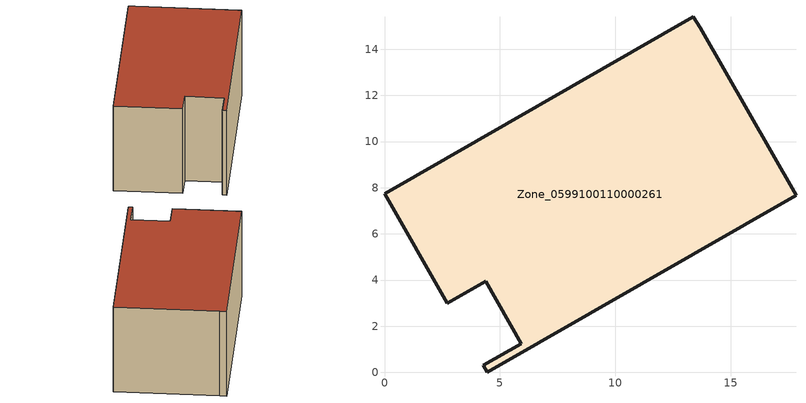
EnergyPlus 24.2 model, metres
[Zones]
Zone_0599100110000261
 floor ground (C_G): 13.67,14.93 17.83,7.67 4.44,0 4.27,0.3 5.93,1.24 4.39,3.94 2.73,2.99 0,7.75 13.38,15.41 z0
 wall outside (C_F): 4.39,3.94 5.93,1.24 4.27,0.3 4.44,0 17.83,7.67 13.67,14.93 13.38,15.41 0,7.75 2.73,2.99 4.39,3.94 z0:7.69
 roof outside (C_R): 13.67,14.93 13.38,15.41 0,7.75 2.73,2.99 4.39,3.94 5.93,1.24 4.27,0.3 4.44,0 17.83,7.67 z7.69
[BUILDING]
Pand.0599100110000261: North Axis=0; Terrain=City; Loads Convergence Tolerance Value=0.04; Temperature Convergence Tolerance Value=0.4; Solar Distribution=FullExterior; Maximum Number of Warmup Days=25; Minimum Number of Warmup Days=1
[Site:Location]
Rotterdam.The.Hague.AP_ZH_NLD Design_Conditions: Latitude=51.96; Longitude=4.45; Time Zone=1; Elevation=-4.5
[SITE:GROUNDTEMPERATURE:BUILDINGSURFACE]
18, 18, 18, 18, 18, 18, 18, 18, 18, 18, 18, 18
[MATERIAL] Thermal Absorptance=0.9; Solar Absorptance=0.7; Visible Absorptance=0.7
Name | Roughness | Thickness | Conductivity | Density | Specific Heat
G.TC.2015-2018 | MediumSmooth | 0.15 | 0.0428571 | 540 | 1210
F.TC.2015-2018 | Rough | 0.3 | 0.0666667 | 1920 | 840
R.TC.2015-2018 | MediumRough | 0.2 | 0.0333333 | 1500 | 1000
[CONSTRUCTION]
C_G: G.TC.2015-2018
C_F: F.TC.2015-2018
C_R: R.TC.2015-2018
[ZONE]
Zone_0599100110000261: Type=1; Multiplier=1; Ceiling Height=Autocalculate; Volume=Autocalculate; Floor Area=autocalculate; Part of Total Floor Area=Yes
[ZONEINFILTRATION:DESIGNFLOWRATE]
Infil_Zone_0599100110000261: Zone or ZoneList or Space or SpaceList=Zone_0599100110000261; Schedule=AlwaysOn; Design Flow Rate Calculation Method=Flow/Area; Flow Rate per Floor Area=0.0015; Constant Term Coefficient=1; Temperature Term Coefficient=0; Velocity Term Coefficient=0; Velocity Squared Term Coefficient=0
[HVACTEMPLATE:ZONE:IDEALLOADSAIRSYSTEM]
Zone_0599100110000261: Maximum Heating Supply Air Temperature=50; Minimum Cooling Supply Air Temperature=13; Maximum Heating Supply Air Humidity Ratio=0.0156; Minimum Cooling Supply Air Humidity Ratio=0.0077; Heating Limit=NoLimit; Cooling Limit=NoLimit; Dehumidification Control Type=ConstantSensibleHeatRatio; Cooling Sensible Heat Ratio=0.7; Dehumidification Setpoint=60; Humidification Control Type=None; Humidification Setpoint=30; Outdoor Air Method=None; Outdoor Air Flow Rate per Person=0.00944; Outdoor Air Flow Rate per Zone Floor Area=0; Outdoor Air Flow Rate per Zone=0; Demand Controlled Ventilation Type=None; Outdoor Air Economizer Type=NoEconomizer; Heat Recovery Type=None; Sensible Heat Recovery Effectiveness=0.7; Latent Heat Recovery Effectiveness=0.65
[ZONECONTROL:THERMOSTAT]
ThermostatControl_Zone_0599100110000261: Zone or ZoneList=Zone_0599100110000261; Control Type Schedule=DualSetpointControlType; Control 1=Thermostat_Zone_0599100110000261; Temperature Difference Between Cutout And Setpoint=0
[THERMOSTATSETPOINT:DUALSETPOINT]
Thermostat_Zone_0599100110000261: Heating Setpoint Temperature Schedule=HeatingSetpoint_Zone_0599100110000261; Cooling Setpoint Temperature Schedule=CoolingSetpoint_Zone_0599100110000261
[SCHEDULE:COMPACT]
HeatingSetpoint_Zone_0599100110000261: Through: 12/31, For: AllDays, Until: 24:00, 21
CoolingSetpoint_Zone_0599100110000261: Through: 12/31, For: AllDays, Until: 24:00, 24
DualSetpointControlType: Through: 12/31, For: AllDays, Until: 24:00, 4
AlwaysOn: Through: 12/31, For: AllDays, Until: 24:00, 1
